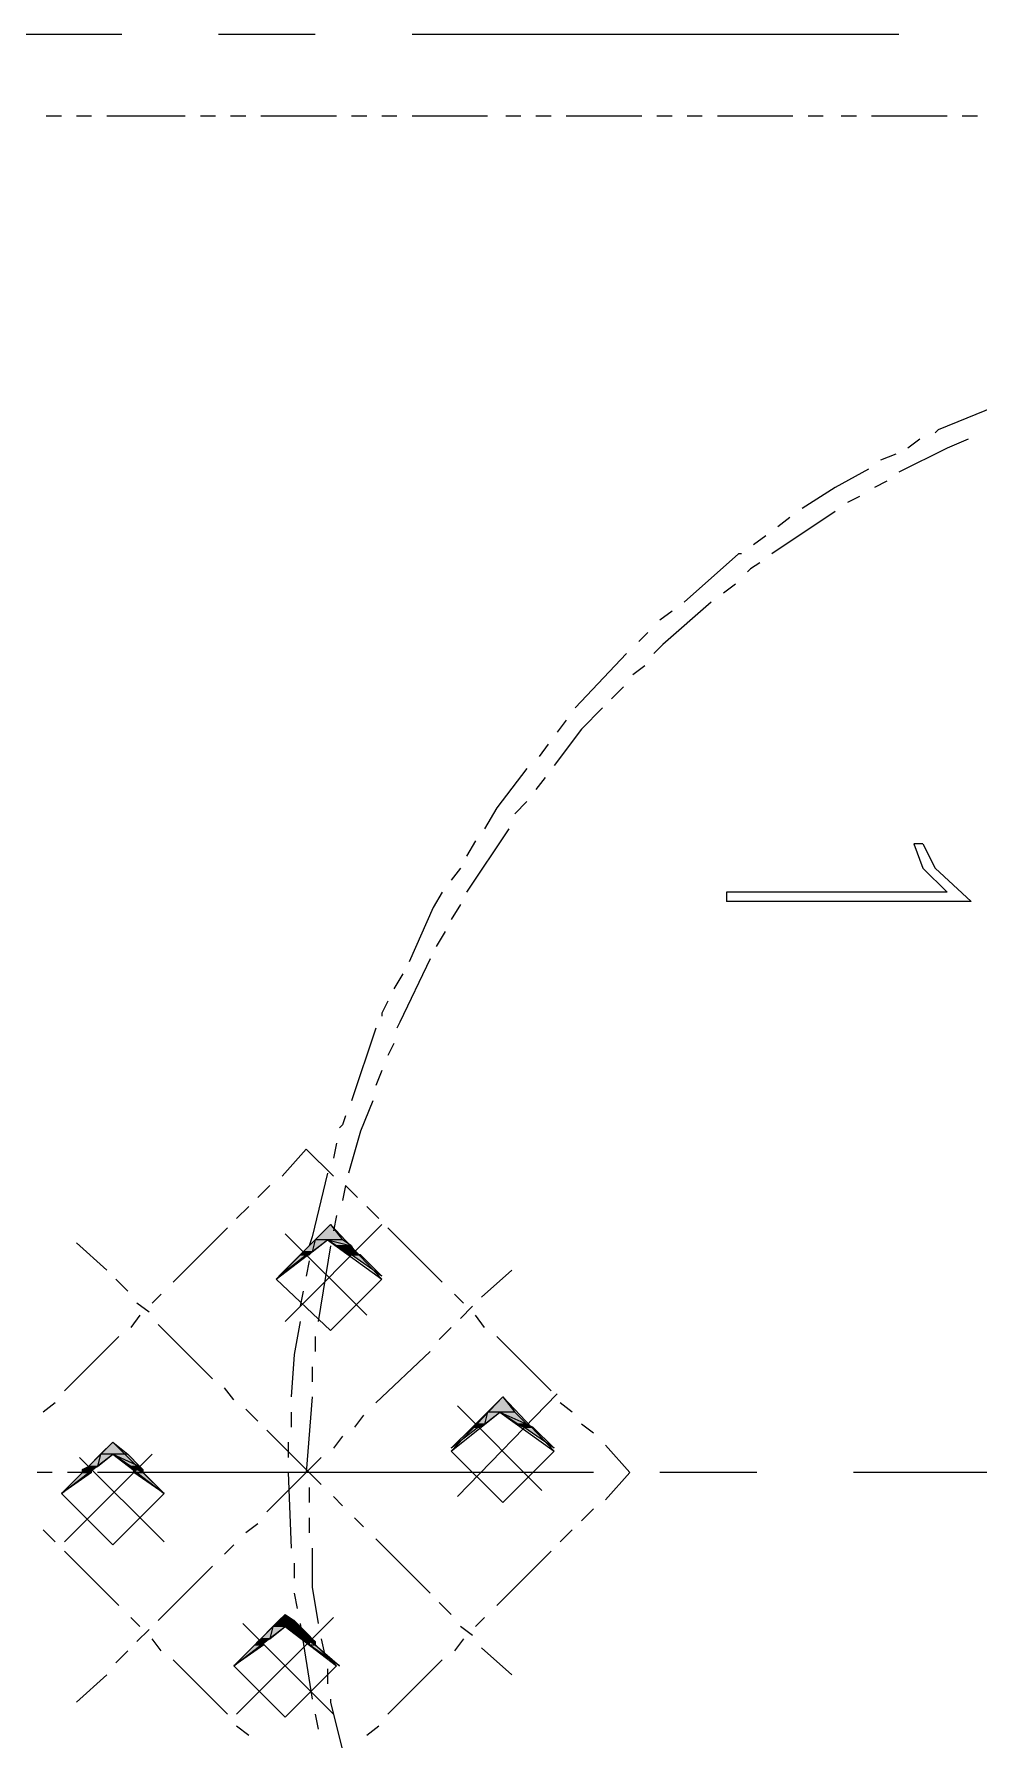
# Model space of a CAD drawing. Header units: millimetres. Extents: x 29 to 95071, y 20 to 67221.
# Drawn here: x 50710 to 52259, y 30743 to 33541 of the extents above; entities that cross this region are included whole.
import ezdxf

# ---------------------------------------------------------------- set-up
doc = ezdxf.new("R2010")
doc.units = ezdxf.units.MM

msp = doc.modelspace()

# ---------------------------------------------------------------- hatches: boundary and pattern name
h = msp.add_hatch(color=7)
h.paths.add_polyline_path([(51190.5, 31563.2), (51170.7, 31563.2), (51165.7, 31543.4)])
h.paths.add_polyline_path([(51170.7, 31563.2), (51165.7, 31543.4), (51150.9, 31543.4)])
h = msp.add_hatch(color=7)
h.dxf.hatch_style = 2
h.paths.add_polyline_path([(51195.5, 31588), (51215.3, 31563.2), (51170.7, 31563.2)])
h = msp.add_hatch(color=7)
h.paths.add_polyline_path([(51215.3, 31563.2), (51190.5, 31563.2), (51230.2, 31553.3)])
h.paths.add_polyline_path([(51190.5, 31563.2), (51230.2, 31553.3), (51205.4, 31553.3)])
h = msp.add_hatch(color=7)
h.paths.add_polyline_path([(51145.9, 31538.4), (51155.8, 31538.4)])
h.paths.add_polyline_path([(51155.8, 31538.4), (51145.9, 31538.4)])
h.paths.add_polyline_path([(51155.8, 31538.4), (51145.9, 31538.4), (51111.2, 31503.7)])
h = msp.add_hatch(color=7)
h.dxf.hatch_style = 2
h.paths.add_polyline_path([(51150.9, 31543.4), (51155.8, 31538.4), (51145.9, 31538.4)])
h = msp.add_hatch(color=7)
h.paths.add_polyline_path([(51165.7, 31543.4), (51150.9, 31543.4), (51160.8, 31538.4)])
h.paths.add_polyline_path([(51150.9, 31543.4), (51160.8, 31538.4), (51155.8, 31538.4)])
h = msp.add_hatch(color=7)
h.paths.add_polyline_path([(51230.2, 31553.3), (51205.4, 31553.3), (51225.2, 31543.4)])
h.paths.add_polyline_path([(51205.4, 31553.3), (51225.2, 31543.4), (51220.3, 31543.4)])
h = msp.add_hatch(color=7)
h.dxf.hatch_style = 2
h.paths.add_polyline_path([(51220.3, 31543.4), (51225.2, 31543.4), (51225.2, 31538.4)])
h = msp.add_hatch(color=7)
h.dxf.hatch_style = 2
h.paths.add_polyline_path([(51230.2, 31553.3), (51235.1, 31543.4), (51225.2, 31543.4)])
h = msp.add_hatch(color=7)
h.paths.add_polyline_path([(51235.1, 31543.4), (51225.2, 31543.4), (51230.2, 31538.4)])
h.paths.add_polyline_path([(51225.2, 31543.4), (51230.2, 31538.4), (51225.2, 31538.4)])
h = msp.add_hatch(color=7)
h.dxf.hatch_style = 2
h.paths.add_polyline_path([(51235.1, 31543.4), (51240.1, 31538.4), (51230.2, 31538.4)])
h = msp.add_hatch(color=7)
h.paths.add_polyline_path([(51240.1, 31538.4), (51245.1, 31538.4), (51230.2, 31538.4)])
h.paths.add_polyline_path([(51245.1, 31538.4), (51230.2, 31538.4)])
h.paths.add_polyline_path([(51230.2, 31538.4), (51245.1, 31538.4), (51279.7, 31503.7)])
h = msp.add_hatch(color=7)
h.dxf.hatch_style = 2
h.paths.add_polyline_path([(51478, 31305.5), (51497.8, 31280.7), (51453.2, 31280.7)])
h = msp.add_hatch(color=7)
h.dxf.hatch_style = 2
h.paths.add_polyline_path([(51428.4, 31255.9), (51438.4, 31255.9), (51393.7, 31221.2)])
h = msp.add_hatch(color=7)
h.paths.add_polyline_path([(51448.3, 31260.8), (51433.4, 31260.8), (51438.4, 31255.9)])
h.paths.add_polyline_path([(51433.4, 31260.8), (51438.4, 31255.9), (51428.4, 31255.9)])
h = msp.add_hatch(color=7)
h.paths.add_polyline_path([(51473.1, 31280.7), (51453.2, 31280.7), (51448.3, 31260.8)])
h.paths.add_polyline_path([(51453.2, 31280.7), (51448.3, 31260.8), (51433.4, 31260.8)])
h = msp.add_hatch(color=7)
h.paths.add_polyline_path([(51497.8, 31280.7), (51473.1, 31280.7), (51517.7, 31260.8)])
h.paths.add_polyline_path([(51473.1, 31280.7), (51517.7, 31260.8), (51502.8, 31260.8)])
h = msp.add_hatch(color=7)
h.paths.add_polyline_path([(51517.7, 31260.8), (51502.8, 31260.8), (51512.7, 31255.9)])
h.paths.add_polyline_path([(51502.8, 31260.8), (51512.7, 31255.9)])
h = msp.add_hatch(color=7)
h.dxf.hatch_style = 2
h.paths.add_polyline_path([(51517.7, 31260.8), (51527.6, 31255.9), (51512.7, 31255.9)])
h = msp.add_hatch(color=7)
h.paths.add_polyline_path([(51527.6, 31255.9), (51512.7, 31255.9)])
h.paths.add_polyline_path([(51527.6, 31255.9), (51512.7, 31255.9)])
h.paths.add_polyline_path([(51512.7, 31255.9), (51527.6, 31255.9), (51562.3, 31221.2)])
h = msp.add_hatch(color=7)
h.dxf.hatch_style = 2
h.paths.add_polyline_path([(50838.6, 31231.1), (50863.4, 31211.3), (50818.8, 31211.3)])
h = msp.add_hatch(color=7)
h.paths.add_polyline_path([(50838.6, 31211.3), (50818.8, 31211.3), (50813.8, 31191.5)])
h.paths.add_polyline_path([(50818.8, 31211.3), (50813.8, 31191.5), (50799, 31191.5)])
h = msp.add_hatch(color=7)
h.paths.add_polyline_path([(50863.4, 31211.3), (50838.6, 31211.3), (50883.2, 31191.5)])
h.paths.add_polyline_path([(50838.6, 31211.3), (50883.2, 31191.5), (50868.4, 31191.5)])
h = msp.add_hatch(color=7)
h.dxf.hatch_style = 2
h.paths.add_polyline_path([(50789.1, 31181.5), (50803.9, 31181.5), (50754.4, 31146.8)])
h = msp.add_hatch(color=7)
h.paths.add_polyline_path([(50813.8, 31191.5), (50799, 31191.5), (50803.9, 31186.5)])
h.paths.add_polyline_path([(50799, 31191.5), (50803.9, 31186.5), (50789.1, 31186.5)])
h = msp.add_hatch(color=7)
h.paths.add_polyline_path([(50803.9, 31186.5), (50789.1, 31186.5), (50803.9, 31181.5)])
h.paths.add_polyline_path([(50789.1, 31186.5), (50803.9, 31181.5), (50789.1, 31181.5)])
h = msp.add_hatch(color=7)
h.paths.add_polyline_path([(50868.4, 31191.5), (50873.3, 31186.5), (50878.3, 31186.5)])
h.paths.add_polyline_path([(50873.3, 31186.5), (50878.3, 31186.5), (50873.3, 31181.5)])
h = msp.add_hatch(color=7)
h.dxf.hatch_style = 2
h.paths.add_polyline_path([(50868.4, 31191.5), (50883.2, 31191.5), (50878.3, 31186.5)])
h = msp.add_hatch(color=7)
h.paths.add_polyline_path([(50878.3, 31186.5), (50873.3, 31181.5), (50888.2, 31181.5)])
h.paths.add_polyline_path([(50873.3, 31181.5), (50888.2, 31181.5), (50922.9, 31146.8)])
h = msp.add_hatch(color=7)
h.dxf.hatch_style = 2
h.paths.add_polyline_path([(50883.2, 31191.5), (50888.2, 31186.5), (50878.3, 31186.5)])
h = msp.add_hatch(color=7)
h.dxf.hatch_style = 2
h.paths.add_polyline_path([(50878.3, 31186.5), (50888.2, 31186.5), (50888.2, 31181.5)])
h = msp.add_hatch(color=7)
h.dxf.hatch_style = 2
h.paths.add_polyline_path([(51121.1, 30948.6), (51136, 30938.7), (51111.2, 30938.7)])
h = msp.add_hatch(color=7)
h.paths.add_polyline_path([(51121.1, 30928.8), (51101.3, 30928.8), (51096.4, 30908.9)])
h.paths.add_polyline_path([(51101.3, 30928.8), (51096.4, 30908.9), (51081.5, 30908.9)])
h = msp.add_hatch(color=7)
h.paths.add_polyline_path([(51136, 30938.7), (51111.2, 30938.7), (51136, 30928.8)])
h.paths.add_polyline_path([(51111.2, 30938.7), (51136, 30928.8), (51101.3, 30928.8)])
h = msp.add_hatch(color=7)
h.dxf.hatch_style = 2
h.paths.add_polyline_path([(51121.1, 30928.8), (51136, 30928.8), (51141, 30913.9)])
h = msp.add_hatch(color=7)
h.dxf.hatch_style = 2
h.paths.add_polyline_path([(51136, 30938.7), (51145.9, 30928.8), (51136, 30928.8)])
h = msp.add_hatch(color=7)
h.paths.add_polyline_path([(51145.9, 30928.8), (51136, 30928.8), (51160.8, 30913.9)])
h.paths.add_polyline_path([(51136, 30928.8), (51160.8, 30913.9), (51141, 30913.9)])
h = msp.add_hatch(color=7)
h.dxf.hatch_style = 2
h.paths.add_polyline_path([(51071.6, 30899), (51086.4, 30899), (51036.9, 30864.3)])
h = msp.add_hatch(color=7)
h.paths.add_polyline_path([(51086.4, 30904), (51076.5, 30904), (51086.4, 30899)])
h.paths.add_polyline_path([(51076.5, 30904), (51086.4, 30899), (51071.6, 30899)])
h = msp.add_hatch(color=7)
h.paths.add_polyline_path([(51096.4, 30908.9), (51081.5, 30908.9), (51086.4, 30904)])
h.paths.add_polyline_path([(51081.5, 30908.9), (51086.4, 30904), (51076.5, 30904)])
h = msp.add_hatch(color=7)
h.paths.add_polyline_path([(51160.8, 30913.9), (51141, 30913.9), (51165.7, 30908.9)])
h.paths.add_polyline_path([(51141, 30913.9), (51165.7, 30908.9), (51150.9, 30908.9)])
h = msp.add_hatch(color=7)
h.paths.add_polyline_path([(51150.9, 30908.9), (51155.8, 30904), (51160.8, 30904)])
h.paths.add_polyline_path([(51155.8, 30904), (51160.8, 30904), (51160.8, 30899)])
h = msp.add_hatch(color=7)
h.dxf.hatch_style = 2
h.paths.add_polyline_path([(51150.9, 30908.9), (51165.7, 30908.9), (51160.8, 30904)])
h = msp.add_hatch(color=7)
h.dxf.hatch_style = 2
h.paths.add_polyline_path([(51165.7, 30908.9), (51170.7, 30904), (51160.8, 30904)])
h = msp.add_hatch(color=7)
h.paths.add_polyline_path([(51160.8, 30904), (51160.8, 30899), (51170.7, 30899)])
h.paths.add_polyline_path([(51160.8, 30899), (51170.7, 30899), (51210.4, 30864.3)])
h = msp.add_hatch(color=7)
h.dxf.hatch_style = 2
h.paths.add_polyline_path([(51160.8, 30904), (51170.7, 30904), (51170.7, 30899)])

# ---------------------------------------------------------------- linework, layer by layer
at = {"color": 7, "lineweight": 0}
for points in [[(50050.5, 33540.9), (50853.5, 33540.9)], [(51012.1, 33540.9), (51170.7, 33540.9)], [(51329.3, 33540.9), (52127.3, 33540.9)], [(50729.6, 33407), (50754.4, 33407)], [(50779.1, 33407), (50803.9, 33407)], [(50828.7, 33407), (50957.6, 33407)], [(50982.4, 33407), (51007.1, 33407)], [(51031.9, 33407), (51056.7, 33407)], [(51081.5, 33407), (51205.4, 33407)], [(51230.2, 33407), (51255, 33407)], [(51279.7, 33407), (51304.5, 33407)], [(51329.3, 33407), (51453.2, 33407)], [(51483, 33407), (51507.7, 33407)], [(51532.5, 33407), (51557.3, 33407)], [(51582.1, 33407), (51706, 33407)], [(51730.8, 33407), (51755.6, 33407)], [(51780.4, 33407), (51805.1, 33407)], [(51829.9, 33407), (51953.8, 33407)], [(51978.6, 33407), (52003.4, 33407)], [(52033.1, 33407), (52057.9, 33407)], [(52082.7, 33407), (52206.6, 33407)], [(52231.4, 33407), (52256.2, 33407)], [(52300.8, 32936.2), (52191.8, 32891.5), (52186.8, 32886.6)], [(52241.3, 32876.7), (52206.6, 32861.8), (52127.3, 32822.2)], [(52162, 32876.7), (52142.2, 32861.8)], [(52122.4, 32851.9), (52097.6, 32842)], [(52077.8, 32827.1), (52023.2, 32797.4), (51968.7, 32762.7)], [(52107.5, 32807.3), (52087.7, 32797.4)], [(52062.9, 32782.5), (52043.1, 32772.6)], [(52023.2, 32757.7), (51919.1, 32688.3)], [(51948.9, 32747.8), (51929.1, 32732.9)], [(51909.2, 32718.1), (51889.4, 32703.2)], [(51869.6, 32688.3), (51864.6, 32688.3), (51775.4, 32609)], [(51899.3, 32673.5), (51884.4, 32663.5), (51879.5, 32658.6)], [(51859.7, 32638.8), (51839.8, 32623.9)], [(51820, 32609), (51740.7, 32539.6), (51725.8, 32524.8)], [(51755.6, 32594.2), (51735.8, 32579.3)], [(51715.9, 32559.5), (51701.1, 32544.6)], [(51681.2, 32524.8), (51597, 32435.5)], [(51711, 32504.9), (51691.1, 32490.1)], [(51676.3, 32470.2), (51656.4, 32450.4)], [(51641.6, 32435.5), (51606.9, 32400.8), (51562.3, 32341.4)], [(51582.1, 32415.7), (51567.2, 32395.9)], [(51552.4, 32376.1), (51537.5, 32356.2)], [(51517.7, 32336.4), (51468.1, 32272), (51448.3, 32237.3)], [(51547.4, 32321.5), (51532.5, 32301.7)], [(51517.7, 32281.9), (51497.8, 32262.1)], [(51487.9, 32237.3), (51418.5, 32133.2)], [(51433.4, 32217.5), (51418.5, 32192.7)], [(52167, 32212.5), (52186.8, 32172.8), (52246.3, 32118.3), (51844.8, 32118.3)], [(52167, 32212.5), (52152.1, 32212.5), (52167, 32172.8), (52206.6, 32133.2), (51844.8, 32133.2), (51844.8, 32118.3)], [(51408.6, 32172.8), (51393.7, 32153)], [(51378.9, 32133.2), (51364, 32108.4), (51324.4, 32019.2)], [(51408.6, 32113.4), (51393.7, 32088.6)], [(51383.8, 32068.8), (51369, 32044)], [(51359.1, 32024.2), (51309.5, 31920.1), (51304.5, 31910.2)], [(51314.4, 31999.4), (51299.6, 31974.6)], [(51289.7, 31954.8), (51279.7, 31934.9), (51279.7, 31930)], [(51269.8, 31910.2), (51230.2, 31791.2)], [(51299.6, 31885.4), (51289.7, 31865.5)], [(51279.7, 31840.8), (51269.8, 31816)], [(51264.9, 31791.2), (51245.1, 31741.6), (51225.2, 31672.2)], [(51220.3, 31766.4), (51215.3, 31751.5), (51210.4, 31746.6)], [(51155.8, 31711.9), (51116.2, 31667.3)], [(51200.4, 31667.3), (51155.8, 31711.9)], [(51205.4, 31721.8), (51200.4, 31697)], [(51096.4, 31652.4), (51076.5, 31632.6)], [(51190.5, 31672.2), (51165.7, 31568.1), (51160.8, 31553.3)], [(51220.3, 31652.4), (51215.3, 31627.6)], [(51240.1, 31632.6), (51220.3, 31652.4)], [(51061.7, 31617.7), (51041.8, 31597.9)], [(51274.8, 31597.9), (51255, 31617.7)], [(51205.4, 31602.8), (51200.4, 31578.1)], [(51027, 31583), (50937.7, 31493.8)], [(51195.5, 31588), (51106.3, 31498.8), (51190.5, 31563.2)], [(51279.7, 31588), (51121.1, 31429.4)], [(51255, 31439.3), (51121.1, 31573.1)], [(51190.5, 31563.2), (51279.7, 31498.8)], [(51279.7, 31498.8), (51195.5, 31588)], [(51378.9, 31493.8), (51289.7, 31583)], [(50828.7, 31513.6), (50779.1, 31558.2)], [(51195.5, 31553.3), (51175.7, 31429.4)], [(51160.8, 31528.5), (51155.8, 31503.7)], [(51492.9, 31513.6), (51443.3, 31469)], [(50863.4, 31478.9), (50843.6, 31498.8)], [(51195.5, 31414.5), (51106.3, 31498.8)], [(51150.9, 31478.9), (51145.9, 31454.1)], [(51279.7, 31498.8), (51195.5, 31414.5)], [(50898.1, 31444.2), (50878.3, 31459.1)], [(50917.9, 31474), (50903.1, 31459.1)], [(51413.6, 31459.1), (51398.7, 31474)], [(51428.4, 31454.1), (51408.6, 31434.3)], [(50883.2, 31439.3), (50868.4, 31419.5)], [(51002.2, 31335.2), (50913, 31424.4)], [(51145.9, 31429.4), (51136, 31374.8), (51131.1, 31305.5)], [(51448.3, 31419.5), (51433.4, 31439.3)], [(50848.5, 31404.6), (50759.3, 31315.4)], [(51170.7, 31404.6), (51170.7, 31379.8)], [(51393.7, 31419.5), (51373.9, 31399.6)], [(51557.3, 31315.4), (51468.1, 31404.6)], [(51359.1, 31379.8), (51269.8, 31295.5)], [(51165.7, 31355), (51165.7, 31330.2)], [(51036.9, 31300.5), (51022, 31320.3)], [(51567.2, 31310.4), (51403.7, 31141.9)], [(50744.4, 31295.5), (50724.6, 31280.7)], [(51076.5, 31265.8), (51056.7, 31285.6)], [(51165.7, 31305.5), (51155.8, 31181.5)], [(51478, 31305.5), (51393.7, 31216.2), (51473.1, 31280.7)], [(51542.4, 31151.8), (51403.7, 31290.6)], [(51473.1, 31280.7), (51562.3, 31216.2), (51478, 31305.5)], [(51592, 31280.7), (51572.2, 31295.5)], [(51131.1, 31280.7), (51131.1, 31255.9)], [(51250, 31275.7), (51235.1, 31255.9)], [(51626.7, 31246), (51606.9, 31260.8)], [(51180.6, 31161.7), (51091.4, 31250.9)], [(51126.1, 31231.1), (51126.1, 31206.3)], [(51215.3, 31241), (51200.4, 31221.2)], [(51686.2, 31181.5), (51646.5, 31226.1)], [(50903.1, 31211.3), (50759.3, 31067.5)], [(50922.9, 31067.5), (50784.1, 31206.3)], [(51180.6, 31206.3), (51091.4, 31117.1)], [(51478, 31132), (51393.7, 31216.2)], [(51562.3, 31216.2), (51478, 31132)], [(50739.5, 31181.5), (50714.7, 31181.5)], [(50789.1, 31181.5), (50764.3, 31181.5)], [(50937.7, 31181.5), (50813.8, 31181.5)], [(51577.1, 31181.5), (50838.6, 31181.5)], [(50987.3, 31181.5), (50962.5, 31181.5)], [(51041.8, 31181.5), (51012.1, 31181.5)], [(51190.5, 31181.5), (51066.6, 31181.5)], [(51126.1, 31181.5), (51131.1, 31057.6)], [(51240.1, 31181.5), (51215.3, 31181.5)], [(51289.7, 31181.5), (51264.9, 31181.5)], [(51438.4, 31181.5), (51314.4, 31181.5)], [(51487.9, 31181.5), (51463.1, 31181.5)], [(51537.5, 31181.5), (51512.7, 31181.5)], [(51626.7, 31181.5), (51562.3, 31181.5)], [(51686.2, 31181.5), (51646.5, 31136.9)], [(51894.4, 31181.5), (51735.8, 31181.5)], [(52846, 31181.5), (52053, 31181.5)], [(50838.6, 31062.6), (50754.4, 31146.8)], [(50922.9, 31146.8), (50838.6, 31062.6)], [(51160.8, 31156.8), (51160.8, 31132)], [(51215.3, 31127), (51200.4, 31141.9)], [(51626.7, 31122.1), (51606.9, 31102.2)], [(50744.4, 31067.5), (50724.6, 31087.4)], [(51076.5, 31097.3), (51056.7, 31082.4)], [(51160.8, 31107.2), (51160.8, 31082.4)], [(51250, 31092.3), (51235.1, 31107.2)], [(51592, 31087.4), (51572.2, 31067.5)], [(51036.9, 31062.6), (51022, 31047.7)], [(51165.7, 31057.6), (51165.7, 30993.2), (51175.7, 30933.7)], [(51359.1, 30983.3), (51269.8, 31072.5)], [(50848.5, 30963.5), (50759.3, 31052.7)], [(51136, 31032.8), (51136, 31008.1)], [(51557.3, 31052.7), (51468.1, 30963.5)], [(51002.2, 31027.9), (50913, 30938.7)], [(51136, 30983.3), (51141, 30958.5)], [(51121.1, 30948.6), (51036.9, 30864.3), (51121.1, 30928.8)], [(51121.1, 30928.8), (51205.4, 30864.3), (51121.1, 30948.6)], [(51393.7, 30948.6), (51373.9, 30968.4)], [(50883.2, 30928.8), (50868.4, 30943.6)], [(50898.1, 30923.8), (50878.3, 30904)], [(51200.4, 30943.6), (51041.8, 30785)], [(51200.4, 30785), (51051.7, 30933.7)], [(51145.9, 30933.7), (51165.7, 30809.8)], [(51428.4, 30913.9), (51408.6, 30928.8)], [(51448.3, 30943.6), (51433.4, 30928.8)], [(50917.9, 30889.1), (50903.1, 30908.9)], [(51180.6, 30908.9), (51185.6, 30884.1)], [(51413.6, 30908.9), (51398.7, 30889.1)], [(51492.9, 30849.5), (51443.3, 30894.1)], [(50863.4, 30889.1), (50843.6, 30869.3)], [(51027, 30785), (50937.7, 30874.2)], [(51121.1, 30780.1), (51036.9, 30864.3)], [(51205.4, 30864.3), (51121.1, 30780.1)], [(51378.9, 30874.2), (51289.7, 30785)], [(50828.7, 30849.5), (50779.1, 30804.8)], [(51190.5, 30859.4), (51190.5, 30834.6)], [(51195.5, 30809.8), (51195.5, 30804.8), (51225.2, 30685.9)], [(51170.7, 30785), (51175.7, 30760.2)], [(51061.7, 30750.3), (51041.8, 30765.2)], [(51274.8, 30765.2), (51255, 30750.3)]]:
    msp.add_lwpolyline(points, dxfattribs=at)
for points in [[(51170.7, 31563.2), (51165.7, 31543.4), (51150.9, 31543.4)], [(51190.5, 31563.2), (51170.7, 31563.2), (51165.7, 31543.4)], [(51195.5, 31588), (51215.3, 31563.2), (51170.7, 31563.2)], [(51215.3, 31563.2), (51190.5, 31563.2), (51230.2, 31553.3)], [(51190.5, 31563.2), (51230.2, 31553.3), (51205.4, 31553.3)], [(51155.8, 31538.4), (51145.9, 31538.4), (51111.2, 31503.7)], [(51150.9, 31543.4), (51155.8, 31538.4), (51145.9, 31538.4)], [(51145.9, 31538.4), (51155.8, 31538.4)], [(51155.8, 31538.4), (51145.9, 31538.4)], [(51145.9, 31538.4), (51155.8, 31538.4)], [(51155.8, 31538.4), (51145.9, 31538.4)], [(51165.7, 31543.4), (51150.9, 31543.4), (51160.8, 31538.4)], [(51150.9, 31543.4), (51160.8, 31538.4), (51155.8, 31538.4)], [(51155.8, 31538.4), (51160.8, 31538.4)], [(51230.2, 31553.3), (51205.4, 31553.3), (51225.2, 31543.4)], [(51205.4, 31553.3), (51225.2, 31543.4), (51220.3, 31543.4)], [(51220.3, 31543.4), (51225.2, 31543.4), (51225.2, 31538.4)], [(51230.2, 31553.3), (51235.1, 31543.4), (51225.2, 31543.4)], [(51235.1, 31543.4), (51225.2, 31543.4), (51230.2, 31538.4)], [(51225.2, 31543.4), (51230.2, 31538.4), (51225.2, 31538.4)], [(51225.2, 31538.4), (51230.2, 31538.4)], [(51230.2, 31538.4), (51225.2, 31538.4)], [(51235.1, 31543.4), (51240.1, 31538.4), (51230.2, 31538.4)], [(51230.2, 31538.4), (51240.1, 31538.4)], [(51240.1, 31538.4), (51230.2, 31538.4)], [(51240.1, 31538.4), (51245.1, 31538.4), (51230.2, 31538.4)], [(51245.1, 31538.4), (51230.2, 31538.4)], [(51230.2, 31538.4), (51245.1, 31538.4), (51279.7, 31503.7)], [(51478, 31305.5), (51497.8, 31280.7), (51453.2, 31280.7)], [(51428.4, 31255.9), (51438.4, 31255.9), (51393.7, 31221.2)], [(51433.4, 31260.8), (51438.4, 31255.9), (51428.4, 31255.9)], [(51428.4, 31255.9), (51438.4, 31255.9)], [(51438.4, 31255.9), (51428.4, 31255.9)], [(51453.2, 31280.7), (51448.3, 31260.8), (51433.4, 31260.8)], [(51448.3, 31260.8), (51433.4, 31260.8), (51438.4, 31255.9)], [(51473.1, 31280.7), (51453.2, 31280.7), (51448.3, 31260.8)], [(51497.8, 31280.7), (51473.1, 31280.7), (51517.7, 31260.8)], [(51473.1, 31280.7), (51517.7, 31260.8), (51502.8, 31260.8)], [(51517.7, 31260.8), (51502.8, 31260.8), (51512.7, 31255.9)], [(51502.8, 31260.8), (51512.7, 31255.9)], [(51517.7, 31260.8), (51527.6, 31255.9), (51512.7, 31255.9)], [(51527.6, 31255.9), (51512.7, 31255.9)], [(51527.6, 31255.9), (51512.7, 31255.9)], [(51512.7, 31255.9), (51527.6, 31255.9), (51562.3, 31221.2)], [(50754.4, 31146.8), (50838.6, 31211.3), (50922.9, 31146.8), (50838.6, 31231.1)], [(50838.6, 31231.1), (50863.4, 31211.3), (50818.8, 31211.3)], [(50818.8, 31211.3), (50813.8, 31191.5), (50799, 31191.5)], [(50838.6, 31211.3), (50818.8, 31211.3), (50813.8, 31191.5)], [(50863.4, 31211.3), (50838.6, 31211.3), (50883.2, 31191.5)], [(50838.6, 31211.3), (50883.2, 31191.5), (50868.4, 31191.5)], [(50789.1, 31181.5), (50803.9, 31181.5), (50754.4, 31146.8)], [(50799, 31191.5), (50803.9, 31186.5), (50789.1, 31186.5)], [(50803.9, 31186.5), (50789.1, 31186.5), (50803.9, 31181.5)], [(50789.1, 31186.5), (50803.9, 31181.5), (50789.1, 31181.5)], [(50813.8, 31191.5), (50799, 31191.5), (50803.9, 31186.5)], [(50868.4, 31191.5), (50873.3, 31186.5), (50878.3, 31186.5)], [(50868.4, 31191.5), (50883.2, 31191.5), (50878.3, 31186.5)], [(50873.3, 31186.5), (50878.3, 31186.5), (50873.3, 31181.5)], [(50878.3, 31186.5), (50873.3, 31181.5), (50888.2, 31181.5)], [(50873.3, 31181.5), (50888.2, 31181.5), (50922.9, 31146.8)], [(50883.2, 31191.5), (50888.2, 31186.5), (50878.3, 31186.5)], [(50878.3, 31186.5), (50888.2, 31186.5), (50888.2, 31181.5)], [(51121.1, 30948.6), (51136, 30938.7), (51111.2, 30938.7)], [(51101.3, 30928.8), (51096.4, 30908.9), (51081.5, 30908.9)], [(51121.1, 30928.8), (51101.3, 30928.8), (51096.4, 30908.9)], [(51111.2, 30938.7), (51136, 30928.8), (51101.3, 30928.8)], [(51136, 30938.7), (51111.2, 30938.7), (51136, 30928.8)], [(51121.1, 30928.8), (51136, 30928.8), (51141, 30913.9)], [(51136, 30938.7), (51145.9, 30928.8), (51136, 30928.8)], [(51145.9, 30928.8), (51136, 30928.8), (51160.8, 30913.9)], [(51136, 30928.8), (51160.8, 30913.9), (51141, 30913.9)], [(51071.6, 30899), (51086.4, 30899), (51036.9, 30864.3)], [(51076.5, 30904), (51086.4, 30899), (51071.6, 30899)], [(51081.5, 30908.9), (51086.4, 30904), (51076.5, 30904)], [(51086.4, 30904), (51076.5, 30904), (51086.4, 30899)], [(51096.4, 30908.9), (51081.5, 30908.9), (51086.4, 30904)], [(51160.8, 30913.9), (51141, 30913.9), (51165.7, 30908.9)], [(51141, 30913.9), (51165.7, 30908.9), (51150.9, 30908.9)], [(51150.9, 30908.9), (51155.8, 30904), (51160.8, 30904)], [(51150.9, 30908.9), (51165.7, 30908.9), (51160.8, 30904)], [(51155.8, 30904), (51160.8, 30904), (51160.8, 30899)], [(51165.7, 30908.9), (51170.7, 30904), (51160.8, 30904)], [(51160.8, 30904), (51160.8, 30899), (51170.7, 30899)], [(51160.8, 30904), (51170.7, 30904), (51170.7, 30899)], [(51160.8, 30899), (51170.7, 30899), (51210.4, 30864.3)]]:
    msp.add_lwpolyline(points, close=True, dxfattribs=at)

doc.saveas('drawing.dxf')
